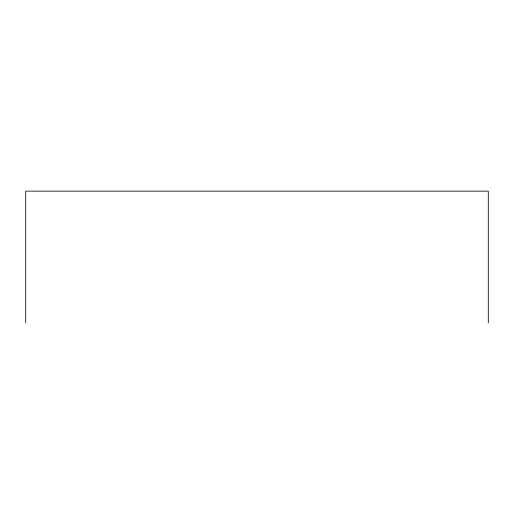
<?xml version="1.0" encoding="UTF-8"?>
<svg xmlns="http://www.w3.org/2000/svg" width="514" height="514" viewBox="0 0 514 514"><rect width="100%" height="100%" fill="white"/><g stroke="black" fill="none" stroke-linecap="round" stroke-linejoin="round"><path stroke-width="0.77" d="M488.3 322.869L488.3 191.131L25.7 191.131L25.7 322.869"/></g></svg>
